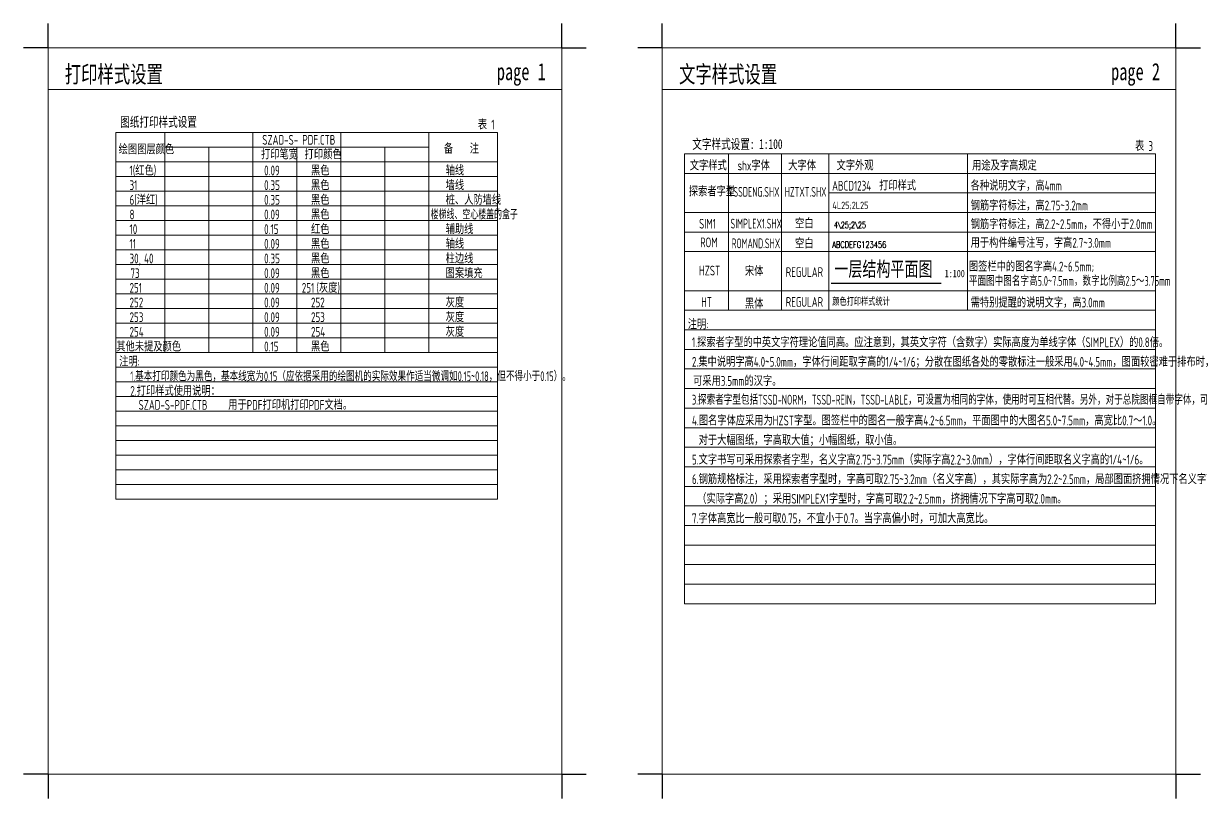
# Model space of a CAD drawing. Header units: millimetres. Extents: x 1089227 to 13101469, y 618865 to 10240562.
# Drawn here: x 2372746 to 2420854, y 5633596 to 5665296 of the extents above; entities that cross this region are included whole.
import ezdxf
from ezdxf.enums import TextEntityAlignment as Align

# ---------------------------------------------------------------- set-up
doc = ezdxf.new("R2010")
doc.units = ezdxf.units.MM
doc.header["$LTSCALE"] = 1000
doc.layers.get('Defpoints').update_dxf_attribs({"linetype": 'CONTINUOUS'})
doc.layers.add('S-TABLE', color=113, linetype='CONTINUOUS', lineweight=0)
doc.layers.add('S-TEXT', color=32, linetype='CONTINUOUS', lineweight=0)
doc.styles.add('HT', font='simhei.ttf', dxfattribs={"width": 0.7})
doc.styles.add('hzst', font='simsun.ttc', dxfattribs={"width": 0.7})
doc.styles.add('rom', font='romand.shx', dxfattribs={"width": 0.7})
doc.styles.add('sim1', font='simplex1.shx', dxfattribs={"width": 0.7})
doc.styles.add('TSSD_Norm', font='Tssdeng.shx', dxfattribs={"width": 0.7, "bigfont": 'hztxt.shx'})
doc.styles.add('TSSD_Num', font='Tssdeng.shx', dxfattribs={"width": 0.7, "bigfont": 'hztxt.shx'})
doc.styles.add('TSSD_Rein', font='tssdeng.shx', dxfattribs={"width": 0.7, "bigfont": 'hztxt.shx'})

msp = doc.modelspace()

# ---------------------------------------------------------------- linework, layer by layer
at = {"layer": 'Defpoints', "color": 0}
for points in [[(2373745.516, 5664296.27), (2373745.516, 5665296.27)], [(2394745.516, 5664296.27), (2394745.516, 5665296.27)], [(2398854.135, 5664296.27), (2398854.135, 5665296.27)], [(2419854.135, 5664296.27), (2419854.135, 5665296.27)], [(2373745.516, 5664296.27), (2372745.516, 5664296.27)], [(2394745.516, 5664296.27), (2395745.516, 5664296.27)], [(2398854.135, 5664296.27), (2397854.135, 5664296.27)], [(2419854.135, 5664296.27), (2420854.135, 5664296.27)], [(2373745.516, 5634596.27), (2372745.516, 5634596.27)], [(2373745.516, 5634596.27), (2373745.516, 5633596.27)], [(2394745.516, 5634596.27), (2394745.516, 5633596.27)], [(2394745.516, 5634596.27), (2395745.516, 5634596.27)], [(2398854.135, 5634596.27), (2397854.135, 5634596.27)], [(2398854.135, 5634596.27), (2398854.135, 5633596.27)], [(2419854.135, 5634596.27), (2419854.135, 5633596.27)], [(2419854.135, 5634596.27), (2420854.135, 5634596.27)]]:
    msp.add_lwpolyline(points, dxfattribs=at)
at = {"layer": 'S-TABLE'}
for p, q in [((2376518.102, 5652441.07), (2376518.102, 5660841.07)), ((2392118.102, 5660841.07), (2392118.102, 5645841.07)), ((2403722.588, 5653564.413), (2403722.588, 5659964.413)), ((2392118.102, 5652441.07), (2376518.102, 5652441.07))]:
    msp.add_line(p, q, dxfattribs=at)
for points in [[(2394745.516, 5634596.27), (2394745.516, 5664296.27), (2373745.516, 5664296.27), (2373745.516, 5634596.27)], [(2419854.135, 5634596.27), (2419854.135, 5664296.27), (2398854.135, 5664296.27), (2398854.135, 5634596.27)]]:
    msp.add_lwpolyline(points, close=True, dxfattribs=at)
for points in [[(2373745.516, 5662596.27), (2394745.516, 5662596.27)], [(2398854.135, 5662596.27), (2419854.135, 5662596.27)], [(2376518.102, 5660841.07), (2392118.102, 5660841.07)], [(2376518.102, 5660841.07), (2376518.102, 5645841.07)], [(2378518.102, 5660841.07), (2378518.102, 5651841.07)], [(2382118.102, 5660841.07), (2382118.102, 5651841.07)], [(2385718.102, 5660841.07), (2385718.102, 5651841.07)], [(2389318.102, 5660841.07), (2389318.102, 5651841.07)], [(2392118.102, 5660841.07), (2392118.102, 5652441.07)], [(2378518.102, 5660241.07), (2389318.102, 5660241.07)], [(2380318.102, 5660241.07), (2380318.102, 5651841.07)], [(2383918.102, 5660241.07), (2383918.102, 5651841.07)], [(2387518.102, 5660241.07), (2387518.102, 5651841.07)], [(2376518.102, 5659641.07), (2392118.102, 5659641.07)], [(2399761.189, 5659964.413), (2419013.592, 5659964.413)], [(2399761.189, 5659964.413), (2419013.592, 5659964.413)], [(2399761.189, 5655164.413), (2399761.189, 5659964.413)], [(2401561.189, 5659964.413), (2401561.189, 5653564.413)], [(2405661.189, 5659964.413), (2405661.189, 5653564.413)], [(2411335.138, 5653564.413), (2411335.138, 5659964.413)], [(2419013.592, 5655164.413), (2419013.592, 5659964.413)], [(2419013.592, 5659964.413), (2419013.592, 5655164.413)], [(2376518.102, 5659041.07), (2392118.102, 5659041.07)], [(2399761.189, 5659164.413), (2419013.592, 5659164.413)], [(2376518.102, 5658441.07), (2392118.102, 5658441.07)], [(2405661.189, 5658364.413), (2419013.592, 5658364.413)], [(2376518.102, 5657841.07), (2392118.102, 5657841.07)], [(2376518.102, 5657241.07), (2392118.102, 5657241.07)], [(2399761.189, 5657564.413), (2419013.592, 5657564.413)], [(2376518.102, 5656641.07), (2392118.102, 5656641.07)], [(2399761.189, 5656764.413), (2419013.592, 5656764.413)], [(2376518.102, 5656041.07), (2392118.102, 5656041.07)], [(2399761.189, 5655964.413), (2419013.592, 5655964.413)], [(2376518.102, 5655441.07), (2392118.102, 5655441.07)], [(2376518.102, 5654841.07), (2392118.102, 5654841.07)], [(2399761.189, 5655164.413), (2399761.189, 5641564.413)], [(2419013.592, 5655164.413), (2419013.592, 5641564.413)], [(2376518.102, 5654241.07), (2392118.102, 5654241.07)], [(2399761.189, 5654364.413), (2419013.592, 5654364.413)], [(2376518.102, 5653641.07), (2392118.102, 5653641.07)], [(2399761.189, 5653564.413), (2419013.592, 5653564.413)], [(2376518.102, 5653041.07), (2392118.102, 5653041.07)], [(2399761.189, 5652764.413), (2419013.592, 5652764.413)], [(2376518.102, 5652441.07), (2392118.102, 5652441.07)], [(2376518.102, 5651841.07), (2392118.102, 5651841.07)], [(2399761.189, 5651964.413), (2419013.592, 5651964.413)], [(2376518.102, 5651241.07), (2392118.102, 5651241.07)], [(2399761.189, 5651164.413), (2419013.592, 5651164.413)], [(2376518.102, 5650641.07), (2392118.102, 5650641.07)], [(2399761.189, 5650364.413), (2419013.592, 5650364.413)], [(2376518.102, 5650041.07), (2392118.102, 5650041.07)], [(2376518.102, 5649441.07), (2392118.102, 5649441.07)], [(2399761.189, 5649564.413), (2419013.592, 5649564.413)], [(2376518.102, 5648841.07), (2392118.102, 5648841.07)], [(2399761.189, 5648764.413), (2419013.592, 5648764.413)], [(2376518.102, 5648241.07), (2392118.102, 5648241.07)], [(2399761.189, 5647964.413), (2419013.592, 5647964.413)], [(2376518.102, 5647641.07), (2392118.102, 5647641.07)], [(2376518.102, 5647041.07), (2392118.102, 5647041.07)], [(2399761.189, 5647164.413), (2419013.592, 5647164.413)], [(2376518.102, 5646441.07), (2392118.102, 5646441.07)], [(2399761.189, 5646364.413), (2419013.592, 5646364.413)], [(2376518.102, 5645841.07), (2392118.102, 5645841.07)], [(2399761.189, 5645564.413), (2419013.592, 5645564.413)], [(2399761.189, 5644764.413), (2419013.592, 5644764.413)], [(2399761.189, 5643964.413), (2419013.592, 5643964.413)], [(2399761.189, 5643164.413), (2419013.592, 5643164.413)], [(2399761.189, 5642364.413), (2419013.592, 5642364.413)], [(2399761.189, 5641564.413), (2419013.592, 5641564.413)]]:
    msp.add_lwpolyline(points, dxfattribs=at)
at = {"layer": 'S-TEXT', "const_width": 60}
msp.add_lwpolyline([(2405749.312, 5654669.255), (2410266.327, 5654669.255)], dxfattribs=at)

# ---------------------------------------------------------------- texts
at = {"layer": 'S-TEXT', "color": 4}
for s, height, style, width, p in [('打印样式设置', 700, 'HT', 0.7, (2374431.567, 5662873.661)), ('page 1', 700, 'HT', 0.7, (2392092.672, 5662979.126)), ('文字样式设置', 700, 'HT', 0.7, (2399540.186, 5662873.661)), ('page 2', 700, 'HT', 0.7, (2417201.291, 5662979.126)), ('图纸打印样式设置', 400, 'HT', 0.7, (2376696.566, 5661071.429)), ('表 1', 400, 'TSSD_Norm', 0.7, (2391316.638, 5660960.808)), ('SZAD-S- PDF.CTB', 400, 'TSSD_Norm', 0.7, (2382504.119, 5660338.834)), ('文字样式设置: 1:100', 400, 'HT', 0.7, (2400084.225, 5660166.06)), ('表 3', 400, 'TSSD_Norm', 0.7, (2418178.429, 5660084.151)), ('绘图图层颜色', 400, 'TSSD_Norm', 0.7, (2376634.53, 5659951.47)), ('打印笔宽', 400, 'TSSD_Norm', 0.7, (2382452.157, 5659743.214)), ('打印颜色', 400, 'TSSD_Norm', 0.7, (2384234.708, 5659743.214)), ('备    注', 400, 'TSSD_Norm', 0.7, (2389928.005, 5659977.55)), ('黑色', 400, 'TSSD_Norm', 0.7, (2384496.339, 5659084.011)), ('轴线', 400, 'TSSD_Norm', 0.7, (2390000.821, 5659084.011)), ('文字样式', 400, 'TSSD_Norm', 0.7, (2399979.721, 5659289.615)), ('shx字体', 400, 'TSSD_Norm', 0.7, (2401935.892, 5659289.615)), ('大字体', 400, 'TSSD_Norm', 0.7, (2404003.812, 5659289.615)), ('文字外观', 400, 'TSSD_Norm', 0.7, (2405978.26, 5659289.615)), ('用途及字高规定', 400, 'TSSD_Norm', 0.7, (2411520.413, 5659289.615)), ('0.09', 400, 'TSSD_Norm', 0.7, (2382579.509, 5659084.011)), ('0.35', 400, 'TSSD_Norm', 0.7, (2382579.509, 5658484.011)), ('黑色', 400, 'TSSD_Norm', 0.7, (2384496.339, 5658484.011)), ('墙线', 400, 'TSSD_Norm', 0.7, (2390000.821, 5658484.011)), ('探索者字型', 400, 'TSSD_Norm', 0.7, (2399941.308, 5658228.459)), ('TSSDENG.SHX', 400, 'TSSD_Norm', 0.6, (2401567.955, 5658210.193)), ('HZTXT.SHX', 400, 'TSSD_Norm', 0.6, (2403861.77, 5658210.193)), ('ABCD1234', 400, 'TSSD_Num', 0.7, (2405798.147, 5658460.339)), ('打印样式 ', 400, 'TSSD_Norm', 0.7, (2407716.397, 5658467.967)), ('各种说明文字，高4mm', 400, 'TSSD_Norm', 0.7, (2411459.954, 5658463.823)), ('0.35', 400, 'TSSD_Norm', 0.7, (2382579.509, 5657884.011)), ('黑色', 400, 'TSSD_Norm', 0.7, (2384496.339, 5657884.011)), ('桩、人防墙线', 400, 'TSSD_Norm', 0.7, (2390000.821, 5657884.011)), ('钢筋字符标注，高2.75~3.2mm', 400, 'TSSD_Norm', 0.7, (2411460.891, 5657652.137)), ('0.09', 400, 'TSSD_Norm', 0.7, (2382579.509, 5657284.011)), ('黑色', 400, 'TSSD_Norm', 0.7, (2384496.339, 5657284.011)), ('楼梯线、空心楼盖的盒子', 400, 'TSSD_Norm', 0.6, (2389387.181, 5657284.011)), ('4L25;2L25', 300, 'TSSD_Rein', 0.7, (2405808.726, 5657706.695)), ('SIM1', 400, 'TSSD_Norm', 0.7, (2400359.456, 5656907.156)), ('SIMPLEX1.SHX', 400, 'TSSD_Norm', 0.6, (2401644.788, 5656910.863)), ('空白', 400, 'TSSD_Norm', 0.7, (2404284.486, 5656915.619)), ('4\\25;2\\25', 250, 'sim1', 0.7, (2405867.961, 5656930.573)), ('钢筋字符标注，高2.2~2.5mm，不得小于2.0mm', 400, 'TSSD_Norm', 0.7, (2411460.891, 5656886.171)), ('0.15', 400, 'TSSD_Norm', 0.7, (2382579.509, 5656684.011)), ('0.09', 400, 'TSSD_Norm', 0.7, (2382579.509, 5656084.011)), ('黑色', 400, 'TSSD_Norm', 0.7, (2384496.339, 5656084.011)), ('轴线', 400, 'TSSD_Norm', 0.7, (2390000.821, 5656084.011)), ('ROM', 400, 'TSSD_Norm', 0.7, (2400406.186, 5656144.121)), ('ROMAND.SHX', 400, 'TSSD_Norm', 0.6, (2401686.495, 5656104.142)), ('空白', 400, 'TSSD_Norm', 0.7, (2404284.486, 5656094.015)), ('用于构件编号注写，字高2.7~3.0mm', 400, 'TSSD_Norm', 0.7, (2411459.954, 5656124.867)), ('0.35', 400, 'TSSD_Norm', 0.7, (2382579.509, 5655484.011)), ('黑色', 400, 'TSSD_Norm', 0.7, (2384496.339, 5655484.011)), ('柱边线', 400, 'TSSD_Norm', 0.7, (2390000.821, 5655484.011)), ('0.09', 400, 'TSSD_Norm', 0.7, (2382579.509, 5654884.011)), ('黑色', 400, 'TSSD_Norm', 0.7, (2384496.339, 5654884.011)), ('图案填充', 400, 'TSSD_Norm', 0.7, (2390000.821, 5654884.011)), ('HZST', 400, 'TSSD_Norm', 0.7, (2400358.684, 5654990.058)), ('宋体', 400, 'TSSD_Norm', 0.7, (2402233.955, 5654965.415)), ('REGULAR', 400, 'TSSD_Norm', 0.7, (2403903.398, 5654928.501)), ('图签栏中的图名字高4.2~6.5mm;', 400, 'TSSD_Norm', 0.7, (2411389.525, 5655154.467)), ('(灰度)', 400, 'TSSD_Norm', 0.7, (2384722.351, 5654284.011)), ('平面图中图名字高5.0~7.5mm，数字比例高2.5～3.75mm', 400, 'TSSD_Norm', 0.65, (2411389.525, 5654567.157)), ('0.09', 400, 'TSSD_Norm', 0.7, (2382579.509, 5654284.011)), ('251', 400, 'TSSD_Norm', 0.7, (2384120.016, 5654284.011)), ('0.09', 400, 'TSSD_Norm', 0.7, (2382579.509, 5653684.011)), ('252', 400, 'TSSD_Norm', 0.7, (2384496.339, 5653684.011)), ('灰度', 400, 'TSSD_Norm', 0.7, (2390000.821, 5653684.011)), ('HT', 400, 'TSSD_Norm', 0.7, (2400444.963, 5653702.279)), ('黑体', 400, 'TSSD_Norm', 0.7, (2402233.955, 5653636.615)), ('REGULAR', 400, 'TSSD_Norm', 0.7, (2403903.398, 5653707.377)), ('颜色打印样式统计', 300, 'HT', 0.7, (2405805.139, 5653786.657)), ('需特别提醒的说明文字，高3.0mm', 400, 'TSSD_Norm', 0.7, (2411459.954, 5653682.423)), ('0.09', 400, 'TSSD_Norm', 0.7, (2382579.509, 5653084.011)), ('253', 400, 'TSSD_Norm', 0.7, (2384496.339, 5653084.011)), ('灰度', 400, 'TSSD_Norm', 0.7, (2390000.821, 5653084.011)), ('0.09', 400, 'TSSD_Norm', 0.7, (2382579.509, 5652484.011)), ('254', 400, 'TSSD_Norm', 0.7, (2384496.339, 5652484.011)), ('灰度', 400, 'TSSD_Norm', 0.7, (2390000.821, 5652484.011)), ('注明:', 400, 'TSSD_Norm', 0.7, (2399898.147, 5652791.81)), ('0.15', 400, 'TSSD_Norm', 0.7, (2382579.509, 5651884.011)), ('黑色', 400, 'TSSD_Norm', 0.7, (2384496.339, 5651884.011)), ('1.探索者字型的中英文字符理论值同高。应注意到，其英文字符（含数字）实际高度为单线字体（SIMPLEX）的0.8倍。', 400, 'TSSD_Norm', 0.7, (2400068.164, 5652057.066)), ('注明:', 400, 'TSSD_Norm', 0.7, (2376655.061, 5651268.467)), ('2.集中说明字高4.0~5.0mm，字体行间距取字高的1/4~1/6；分散在图纸各处的零散标注一般采用4.0~4.5mm，图面较密难于排布时，', 400, 'TSSD_Norm', 0.7, (2400068.164, 5651257.066)), ('1.基本打印颜色为黑色，基本线宽为0.15（应依据采用的绘图机的实际效果作适当微调如0.15~0.18，但不得小于0.15）。', 400, 'TSSD_Norm', 0.65, (2377109.602, 5650668.467)), ('可采用3.5mm的汉字。 ', 400, 'TSSD_Norm', 0.7, (2400114.795, 5650474.733)), ('2.打印样式使用说明：', 400, 'TSSD_Norm', 0.7, (2377109.602, 5650068.467)), ('SZAD-S-PDF.CTB     用于PDF打印机打印PDF文档。', 400, 'TSSD_Norm', 0.7, (2377447.567, 5649496.258)), ('3.探索者字型包括TSSD-NORM，TSSD-REIN，TSSD-LABLE，可设置为相同的字体，使用时可互相代替。另外，对于总院图框自带字体，可直接采用。', 400, 'TSSD_Norm', 0.65, (2400068.164, 5649708.488)), ('4.图名字体应采用为HZST字型。图签栏中的图名一般字高4.2~6.5mm，平面图中的大图名5.0~7.5mm，高宽比0.7～1.0。', 400, 'TSSD_Norm', 0.7, (2400068.164, 5648857.066)), ('对于大幅图纸，字高取大值；小幅图纸，取小值。', 400, 'TSSD_Norm', 0.7, (2400343.347, 5648057.066)), ('5.文字书写可采用探索者字型，名义字高2.75~3.75mm（实际字高2.2~3.0mm），字体行间距取名义字高的1/4~1/6。', 400, 'TSSD_Norm', 0.7, (2400068.164, 5647257.066)), ('6.钢筋规格标注，采用探索者字型时，字高可取2.75~3.2mm（名义字高），其实际字高为2.2~2.5mm，局部图面挤拥情况下名义字高可取2.5', 400, 'TSSD_Norm', 0.7, (2400068.164, 5646457.066)), ('（实际字高2.0）；采用SIMPLEX1字型时，字高可取2.2~2.5mm，挤拥情况下字高可取2.0mm。', 400, 'TSSD_Norm', 0.7, (2400282.975, 5645657.066)), ('7.字体高宽比一般可取0.75，不宜小于0.7。当字高偏小时，可加大高宽比。', 400, 'TSSD_Norm', 0.7, (2400068.164, 5644857.066))]:
    msp.add_text(s, height=height, dxfattribs=dict(at, style=style, width=width)).set_placement(p)
at = {"layer": 'S-TEXT', "color": 1, "style": 'TSSD_Norm', "width": 0.7}
msp.add_text('1(红色)', height=400, dxfattribs=at).set_placement((2377078.973, 5659084.011))
at = {"layer": 'S-TEXT', "color": 2, "style": 'TSSD_Norm', "width": 0.7}
msp.add_text('31', height=400, dxfattribs=at).set_placement((2377078.973, 5658484.011))
at = {"layer": 'S-TEXT', "color": 6, "style": 'TSSD_Norm', "width": 0.7}
msp.add_text('6(洋红)', height=400, dxfattribs=at).set_placement((2377078.973, 5657884.011))
at = {"layer": 'S-TEXT', "color": 8, "style": 'TSSD_Norm', "width": 0.7}
msp.add_text('8', height=400, dxfattribs=at).set_placement((2377078.973, 5657284.011))
at = {"layer": 'S-TEXT', "color": 10, "style": 'TSSD_Norm', "width": 0.7}
for s, p in [('红色', (2384496.339, 5656684.011)), ('辅助线', (2390000.821, 5656684.011)), ('10', (2377078.973, 5656684.011))]:
    msp.add_text(s, height=400, dxfattribs=at).set_placement(p)
at = {"layer": 'S-TEXT', "color": 11, "style": 'TSSD_Norm', "width": 0.7}
msp.add_text('11', height=400, dxfattribs=at).set_placement((2377078.973, 5656084.011))
at = {"layer": 'S-TEXT', "width": 0.7}
for s, height, style, p in [('ABCDEFG123456', 270, 'rom', (2405798.147, 5656116.108)), ('一层结构平面图', 600, 'hzst', (2405889.453, 5654957.041)), ('其他未提及颜色', 400, 'TSSD_Norm', (2376538.073, 5651884.011))]:
    msp.add_text(s, height=height, dxfattribs=dict(at, style=style)).set_placement(p)
at = {"layer": 'S-TEXT', "color": 30, "style": 'TSSD_Norm', "width": 0.7}
msp.add_text('30,', height=400, dxfattribs=at).set_placement((2377078.973, 5655484.011))
at = {"layer": 'S-TEXT', "color": 40, "style": 'TSSD_Norm', "width": 0.7}
msp.add_text('40', height=400, dxfattribs=at).set_placement((2377673.339, 5655484.011))
at = {"layer": 'S-TEXT', "color": 73, "style": 'TSSD_Norm', "width": 0.7}
msp.add_text('73', height=400, dxfattribs=at).set_placement((2377113.59, 5654884.011))
at = {"layer": 'S-TEXT', "style": 'hzst', "width": 0.7}
msp.add_text('1:100', height=300, dxfattribs=at).set_placement((2410399.139, 5654830.652), align=Align.BOTTOM_LEFT)
at = {"layer": 'S-TEXT', "color": 251, "style": 'TSSD_Norm', "width": 0.7}
msp.add_text('251', height=400, dxfattribs=at).set_placement((2377078.973, 5654284.011))
at = {"layer": 'S-TEXT', "color": 252, "style": 'TSSD_Norm', "width": 0.7}
msp.add_text('252', height=400, dxfattribs=at).set_placement((2377078.973, 5653684.011))
at = {"layer": 'S-TEXT', "color": 253, "style": 'TSSD_Norm', "width": 0.7}
msp.add_text('253', height=400, dxfattribs=at).set_placement((2377078.973, 5653084.011))
at = {"layer": 'S-TEXT', "color": 254, "style": 'TSSD_Norm', "width": 0.7}
msp.add_text('254', height=400, dxfattribs=at).set_placement((2377078.973, 5652484.011))

doc.saveas('drawing.dxf')
